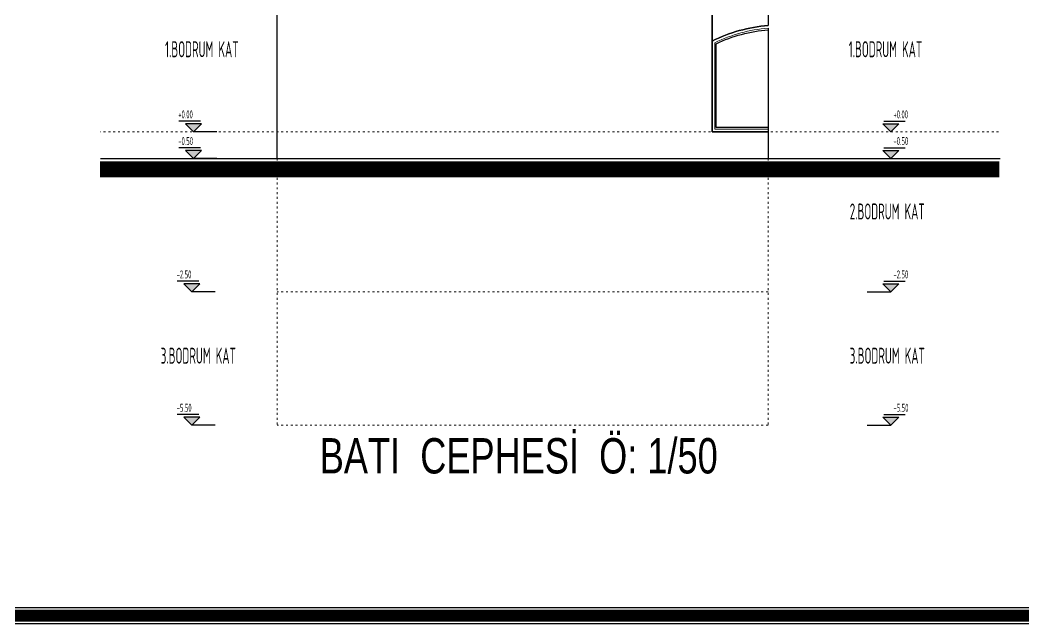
# Model space of a CAD drawing. Extents: x 41749 to 92598, y -24291 to 29432.
# Drawn here: x 78999 to 80881, y -24291 to -23159 of the extents above; entities that cross this region are included whole.
import ezdxf

# ---------------------------------------------------------------- set-up
doc = ezdxf.new("R2010")
doc.units = 0
doc.header["$MEASUREMENT"] = 0
doc.linetypes.add('ACAD_ISO03W100', pattern=[30, 12, -18])
for name, color, linetype in [('DUVAR', 6, 'CONTINUOUS'), ('KOLON', 5, 'CONTINUOUS'), ('MAHAL', 21, 'CONTINUOUS'), ('MERBAS', 231, 'CONTINUOUS'), ('pafta ismi', 4, 'CONTINUOUS'), ('SIVA', 7, 'CONTINUOUS'), ('tar', 12, 'CONTINUOUS')]:
    doc.layers.add(name, color=color, linetype=linetype)
doc.layers.add('KAPI-ACILIM1', color=13, linetype='ACAD_ISO03W100', lineweight=20)
doc.layers.add('KAPI-GOR', color=153, linetype='CONTINUOUS', lineweight=15)
doc.styles.add('2', font='swisscl.ttf', dxfattribs={"height": 13})
doc.styles.add('OLCU', font='isocpeur.ttf', dxfattribs={"width": 0.59})

msp = doc.modelspace()

# ---------------------------------------------------------------- hatches: boundary and pattern name
at = {"layer": 'SIVA', "linetype": 'ByBlock', "ltscale": 1.5}
for points in [[(79339.17443, -23353.23116), (79324.17443, -23368.23116), (79309.17443, -23353.23116)], [(80616.72368, -23353.23116), (80631.72368, -23368.23116), (80646.72368, -23353.23116)], [(79339.17443, -23403.23116), (79324.17443, -23418.23116), (79309.17443, -23403.23116)], [(80616.72368, -23403.23116), (80631.72368, -23418.23116), (80646.72368, -23403.23116)], [(79336.07559, -23653.22794), (79321.07559, -23668.22794), (79306.07559, -23653.22794)], [(80616.72225, -23653.22794), (80631.72225, -23668.22794), (80646.72225, -23653.22794)], [(79336.07559, -23903.22794), (79321.07559, -23918.22794), (79306.07559, -23903.22794)], [(80616.72225, -23903.22794), (80631.72225, -23918.22794), (80646.72225, -23903.22794)]]:
    msp.add_hatch(color=256, dxfattribs=at).paths.add_polyline_path(points)

# ---------------------------------------------------------------- linework, layer by layer
at = {"layer": 'DUVAR'}
for p, q in [((79149.86266, -23418.22794), (80828.19019, -23418.22794)), ((79154.48715, -23418.22794), (80832.81467, -23418.22794)), ((79258.32165, -23418.22794), (80836.52317, -23418.22794))]:
    msp.add_line(p, q, dxfattribs=at)
at = {"layer": 'DUVAR', "const_width": 30}
for points in [[(79149.19975, -23438.22794), (80826.73641, -23438.22794)], [(79157.53273, -23438.22794), (80835.0694, -23438.22794)]]:
    msp.add_lwpolyline(points, dxfattribs=at)
at = {"layer": 'KAPI-ACILIM1', "linetype": 'ACAD_ISO03W100', "ltscale": 0.3}
for p, q in [((80833.59705, -23368.23116), (79149.95784, -23368.23116)), ((79481.5967, -23418.22794), (79481.5967, -23918.22794)), ((80401.5967, -23418.22794), (80401.5967, -23918.22794)), ((80401.5967, -23668.22794), (79481.5967, -23668.22794)), ((80401.5967, -23918.22794), (79481.5967, -23918.22794))]:
    msp.add_line(p, q, dxfattribs=at)
at = {"layer": 'KAPI-GOR'}
msp.add_lwpolyline([(80401.5967, -23363.22794), (80301.5967, -23363.22794), (80301.5967, -23201.09646, -0.0958231413), (80401.5967, -23173.97089)], format="xyb", dxfattribs=at)
at = {"layer": 'KOLON'}
for p, q in [((79481.5967, -23418.22794), (79481.5967, -23148.22794)), ((79481.5967, -23418.22794), (79481.5967, -23148.22794)), ((80296.5967, -23148.22794), (80296.5967, -23368.22794)), ((80296.5967, -23368.22794), (80296.5967, -23148.22794)), ((80401.5967, -23148.22794), (80401.5967, -23168.9625)), ((80296.5967, -23368.22794), (80401.5967, -23368.22794)), ((80401.5967, -23368.22794), (80401.5967, -23418.22794))]:
    msp.add_line(p, q, dxfattribs=at)
msp.add_lwpolyline([(80401.5967, -23368.22794), (80296.5967, -23368.22794), (80296.5967, -23198.22794, -0.0997460753), (80401.5967, -23168.9625, -0.0997460753)], format="xyb", dxfattribs=at)
msp.add_arc((80421.71677, -23444.14512), 275.91719, 94.18175922, 116.96651125, dxfattribs=at)
at = {"layer": 'MAHAL'}
msp.add_line((80401.5967, -23173.97089), (80401.5967, -23368.22794), dxfattribs=at)
at = {"layer": 'MERBAS'}
for points in [[(77072.0777, -24290.68394), (77072.0777, -21390.68394), (87681.83095, -21390.68394), (87681.83095, -24290.68394)], [(77077.0777, -24285.68394), (77077.0777, -21395.68394), (87676.83095, -21395.68394), (87676.83095, -24285.68394)], [(77097.0777, -24265.68394), (77097.0777, -21415.68394), (87656.83095, -21415.68394), (87656.83095, -24265.68394)], [(77102.0777, -24260.68394), (77102.0777, -21420.68394), (87651.83095, -21420.68394), (87651.83095, -24260.68394)]]:
    msp.add_lwpolyline(points, close=True, dxfattribs=at)
at = {"layer": 'MERBAS', "const_width": 20}
msp.add_lwpolyline([(77087.0777, -24275.68394), (77087.0777, -21405.68394), (87666.83095, -21405.68394), (87666.83095, -24275.68394)], close=True, dxfattribs=at)
at = {"layer": 'SIVA'}
for p, q in [((79337.37995, -23348.22824), (79296.99735, -23348.22824)), ((79339.17443, -23353.23116), (79309.17443, -23353.23116)), ((79324.17443, -23368.23116), (79309.17443, -23353.23116)), ((79324.17443, -23368.23116), (79339.17443, -23353.23116)), ((80631.72368, -23368.23116), (80616.72368, -23353.23116)), ((80616.72368, -23353.23116), (80646.72368, -23353.23116)), ((80618.51816, -23348.22824), (80658.90076, -23348.22824)), ((80631.72368, -23368.23116), (80646.72368, -23353.23116)), ((79368.4576, -23368.23116), (79324.17443, -23368.23116)), ((79337.37995, -23398.22824), (79296.99735, -23398.22824)), ((79339.17443, -23403.23116), (79309.17443, -23403.23116)), ((79324.17443, -23418.23116), (79309.17443, -23403.23116)), ((79324.17443, -23418.23116), (79339.17443, -23403.23116)), ((80631.72368, -23418.23116), (80616.72368, -23403.23116)), ((80616.72368, -23403.23116), (80646.72368, -23403.23116)), ((80618.51816, -23398.22824), (80658.90076, -23398.22824)), ((80631.72368, -23418.23116), (80646.72368, -23403.23116)), ((79368.4576, -23418.23116), (79324.17443, -23418.23116)), ((80587.44051, -23418.23116), (80631.72368, -23418.23116)), ((79334.28111, -23648.22501), (79293.89851, -23648.22501)), ((79336.07559, -23653.22794), (79306.07559, -23653.22794)), ((79321.07559, -23668.22794), (79306.07559, -23653.22794)), ((79321.07559, -23668.22794), (79336.07559, -23653.22794)), ((80631.72225, -23668.22794), (80616.72225, -23653.22794)), ((80616.72225, -23653.22794), (80646.72225, -23653.22794)), ((80618.51673, -23648.22501), (80658.89933, -23648.22501)), ((80631.72225, -23668.22794), (80646.72225, -23653.22794)), ((79365.35876, -23668.22794), (79321.07559, -23668.22794)), ((79365.35876, -23668.22794), (79321.07559, -23668.22794)), ((80587.43908, -23668.22794), (80631.72225, -23668.22794)), ((80587.43908, -23668.22794), (80631.72225, -23668.22794)), ((79334.28111, -23898.22501), (79293.89851, -23898.22501)), ((80618.51673, -23898.22501), (80658.89933, -23898.22501)), ((79336.07559, -23903.22794), (79306.07559, -23903.22794)), ((79321.07559, -23918.22794), (79306.07559, -23903.22794)), ((79321.07559, -23918.22794), (79336.07559, -23903.22794)), ((79365.35876, -23918.22794), (79321.07559, -23918.22794)), ((79365.35876, -23918.22794), (79321.07559, -23918.22794)), ((80587.43908, -23918.22794), (80631.72225, -23918.22794)), ((80587.43908, -23918.22794), (80631.72225, -23918.22794)), ((80631.72225, -23918.22794), (80616.72225, -23903.22794)), ((80616.72225, -23903.22794), (80646.72225, -23903.22794)), ((80631.72225, -23918.22794), (80646.72225, -23903.22794))]:
    msp.add_line(p, q, dxfattribs=at)
at = {"layer": 'tar'}
msp.add_lwpolyline([(80401.5967, -23360.22794), (80304.5967, -23360.22794), (80304.5967, -23202.83959, -0.0934062178), (80401.5967, -23176.97577)], format="xyb", dxfattribs=at)

# ---------------------------------------------------------------- texts
at = {"layer": 'pafta ismi', "style": '2'}
msp.add_text('BATI  CEPHESİ  Ö: 1/50', height=66.15, dxfattribs=at).set_placement((79561.13585, -24008.55232))
at = {"layer": 'SIVA', "style": 'OLCU', "width": 0.5}
for s, height, p in [('1.BODRUM KAT', 30, (79271.1085, -23228.29851)), ('1.BODRUM KAT', 30, (80552.78961, -23228.29851)), ('+0.00', 15, (79295.92643, -23342.94019)), ('+0.00', 15, (80636.72168, -23342.94019)), ('-0.50', 15, (79295.92643, -23392.94019)), ('-0.50', 15, (80636.72168, -23392.94019)), ('2.BODRUM KAT', 30, (80554.71868, -23532.44919)), ('-2.50', 15, (79292.8276, -23642.93696)), ('-2.50', 15, (80636.72025, -23642.93696)), ('3.BODRUM KAT', 30, (79263.07917, -23802.80613)), ('3.BODRUM KAT', 30, (80554.71868, -23802.80613)), ('-5.50', 15, (79292.8276, -23892.93696)), ('-5.50', 15, (80636.72025, -23892.93696))]:
    msp.add_text(s, height=height, dxfattribs=at).set_placement(p)

doc.saveas('drawing.dxf')
